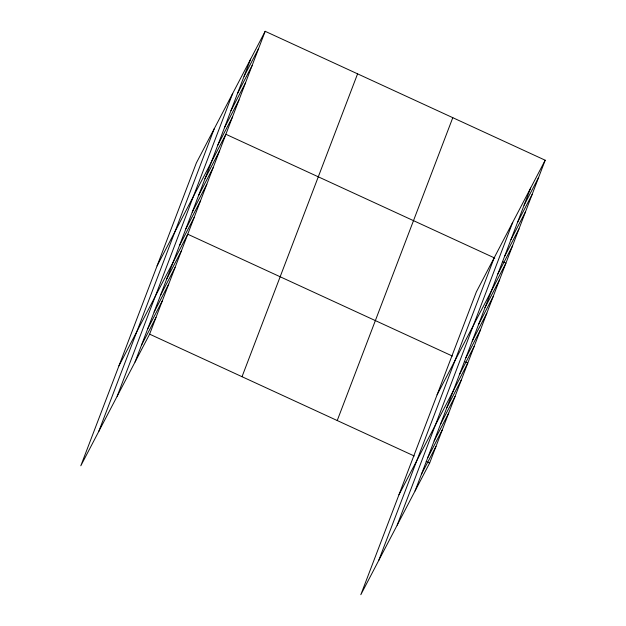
<?xml version="1.0" encoding="UTF-8"?>
<svg xmlns="http://www.w3.org/2000/svg" width="626" height="626" viewBox="0 0 626 626"><rect width="100%" height="100%" fill="white"/><g stroke="black" fill="none" stroke-linecap="round" stroke-linejoin="round"><path stroke-width="0.94" d="M98.712 431.541L214.264 128.682M117.156 396.266L232.708 93.399M135.052 362.024L250.611 59.165M265.174 31.3L196.368 162.916L80.809 465.783L149.622 334.159L265.174 31.3L545.191 160.217L429.632 463.083L360.826 594.7L476.378 291.841L545.191 160.217M242.027 376.703L357.579 73.845M337.226 420.539L452.786 117.68M378.722 560.458L494.282 257.599M397.166 525.183L512.717 222.324M415.069 490.948L530.621 188.082M244.062 76.325L258.624 48.46M237.512 93.485L252.082 65.628M230.963 110.653L245.533 82.788M224.413 127.814L238.983 99.949M217.871 144.974L232.434 117.109M157.079 265.894L225.884 134.277L494.775 258.068M204.968 178.793L219.53 150.929M198.606 195.453L213.176 167.588M192.252 212.112L206.823 184.247M185.899 228.764L200.461 200.899M179.545 245.423L194.107 217.558M118.948 365.834L187.753 234.218L452.363 356.045M166.829 278.734L181.399 250.877M160.475 295.394L175.045 267.529M154.121 312.053L168.684 284.188M147.767 328.713L162.33 300.848M141.413 345.364L155.976 317.507M524.072 205.242L538.642 177.385M517.522 222.41L532.092 194.545M510.98 239.57L525.543 211.705M504.431 256.73L518.993 228.866M497.881 273.891L512.444 246.034M437.089 394.81L505.902 263.194L502.475 261.621M484.978 307.71L499.54 279.853M478.624 324.37L493.186 296.505M472.27 341.029L486.832 313.164M465.908 357.689L480.478 329.824M459.554 374.34L474.125 346.483M398.958 494.759L467.763 363.135L464.343 361.562M446.847 407.659L461.409 379.794M440.485 424.318L455.055 396.454M434.131 440.97L448.701 413.113M427.777 457.629L442.347 429.765M421.423 474.289L435.986 446.424M149.622 334.159L414.232 455.994M426.212 461.503L429.632 463.083"/></g></svg>
